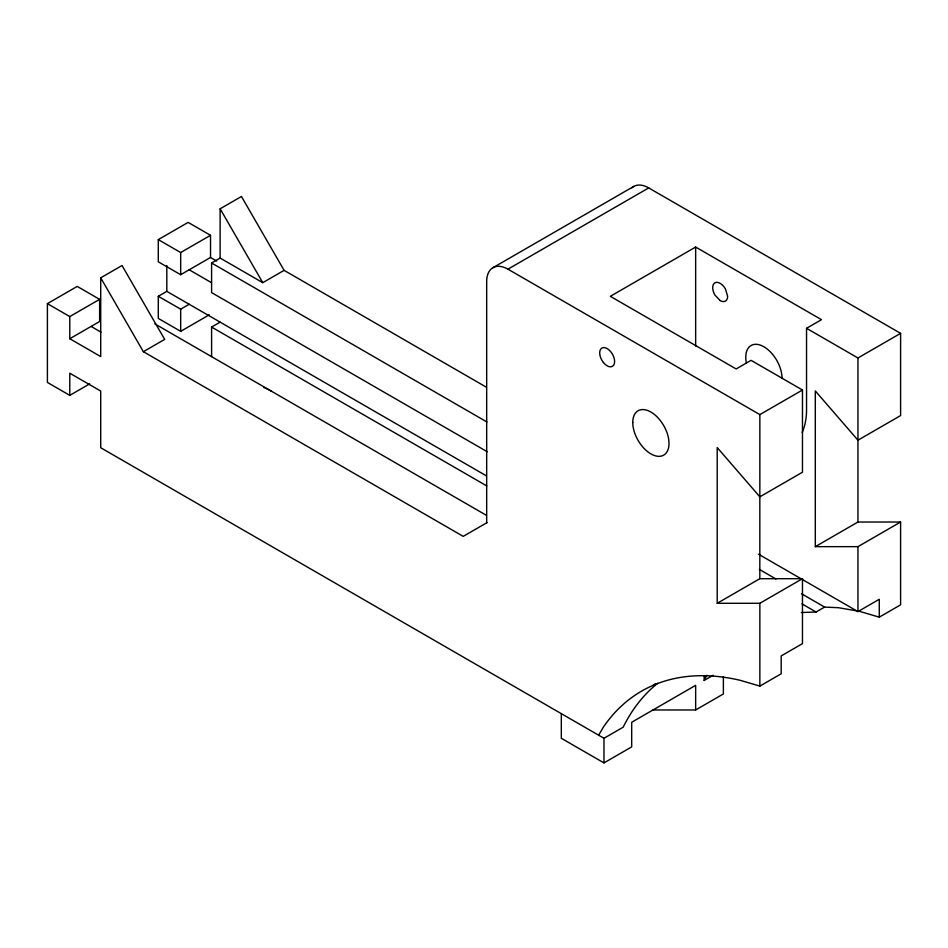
<?xml version="1.0" encoding="UTF-8"?>
<svg xmlns="http://www.w3.org/2000/svg" width="948" height="948" viewBox="0 0 948 948"><rect width="100%" height="100%" fill="white"/><g stroke="black" fill="none" stroke-linecap="round" stroke-linejoin="round"><path stroke-width="1.42" d="M598.662 735.221L603.366 727.14A329.987 190.524 60 0 1 740.234 680.32L759.858 686.103L781.188 673.791L781.188 655.921L802.47 643.633L802.47 578.695L759.822 578.695L717.209 603.284L717.209 447.575L759.858 496.823L802.47 472.223L802.47 390.019L751.065 360.335L736.134 368.95L610.322 296.321L695.654 247.049L821.478 319.677L806.547 328.304L806.547 409.56A81.421 47.009 60 0 1 802.162 432.466M655.459 683.935L653.184 685.416L655.625 684.018M487.284 451.769L211.594 292.6L211.594 262.999L220.126 258.057L220.126 208.797L241.456 196.485L284.104 270.358L486.253 387.128M89.693 383.869L69.785 395.363L47.4 382.435L47.4 303.644L77.226 286.414L99.623 299.343L99.623 321.502L69.785 338.732L69.785 316.573L99.623 299.343M210.527 257.477L180.677 274.707L158.292 261.826L158.292 239.619L188.142 222.389L210.527 235.317L210.527 257.477L216.713 261.056M100.713 277.823L122.031 265.511L164.679 339.384L143.361 351.696L100.713 277.823L100.713 356.578L69.785 338.732M158.292 239.619L180.677 252.547L210.527 235.317M209.283 314.831L180.677 331.338L158.292 318.421L158.292 296.274L166.812 291.356L486.348 475.825M158.292 296.274L180.677 309.178L189.209 304.261M220.126 258.057L262.774 282.67L284.104 270.358M211.594 356.626L211.594 327.06L220.126 322.13M492.889 267.739L633.631 186.483M486.68 522.822L486.68 281.52A30.158 17.408 60 0 1 507.95 269.173L648.693 187.917L900.6 333.352L900.6 415.568L857.952 440.192L815.304 390.943L815.304 546.652L857.952 546.652L900.6 522.028L900.6 604.848L879.27 617.16L859.646 611.377L838.494 607.704L824.606 607.087L801.57 593.78M487.023 522.632L463.228 536.367L143.361 351.696M759.822 578.695L759.858 414.608L802.47 390.019M806.547 328.304L857.952 357.977L900.6 333.352M815.304 546.652L857.952 522.028L900.6 522.028M717.209 603.284L759.858 603.284L802.47 578.695M801.321 612.515L816.074 612.005L824.606 607.087M69.785 395.363L69.785 373.204L100.713 391.05L100.713 447.729L603.971 738.279L623.156 727.199A329.987 190.524 60 0 1 657.758 683.224M704.186 676.043L704.186 680.415L713.145 675.249M758.507 554.189L857.952 611.602L879.27 599.29L879.27 617.16M561.311 713.654L561.311 738.279L603.971 762.903L631.688 746.894L631.688 722.269L695.654 685.345L695.654 709.969L653.006 709.969M695.654 709.969L723.383 693.96L723.383 676.576M507.95 269.173L759.858 414.608M759.312 569.393L775.962 579.003M211.594 262.999L486.94 421.979M801.996 603.876L816.074 612.005M211.594 327.06L486.774 485.921M154.868 323.896L486.514 515.38M47.4 303.644L69.785 316.573M189.209 269.789L211.475 282.67M91.115 326.42L101.009 332.144M220.126 208.797L262.774 282.67M857.952 357.977L857.952 522.028M857.952 546.652L857.952 611.602M759.858 603.284L759.858 686.103M695.654 247.049L695.654 346.032M603.971 738.279L603.971 762.903M180.677 252.547L180.677 274.707M180.677 309.178L180.677 331.338M166.812 265.511L166.812 291.356M746.384 363.013A25.632 14.801 60 0 1 761.528 345.582A25.632 14.801 60 0 1 782.029 378.169M631.795 187.846A30.158 17.408 60 0 1 648.693 187.917M704.186 680.415A329.987 190.524 60 0 1 706.864 675.249M263.639 387.388A57.295 33.085 0 0 1 271.306 391.097M720.172 300.575L714.887 295.006A10.558 6.091 60 0 1 714.887 282.824A10.558 6.091 60 0 1 725.445 288.915L727.637 296.274A10.558 6.091 60 0 1 720.172 300.575M603.414 362.515L601.873 360.252A10.558 6.091 60 0 1 601.873 348.07A10.558 6.091 60 0 1 612.432 354.161L613.617 356.638A10.558 6.091 60 0 1 612.432 366.355A10.558 6.091 60 0 1 603.414 362.515M632.754 422.488A25.632 14.801 60 0 0 659.938 456.308A25.632 14.801 60 0 0 659.938 420.059A25.632 14.801 60 0 0 632.754 422.488"/></g></svg>
